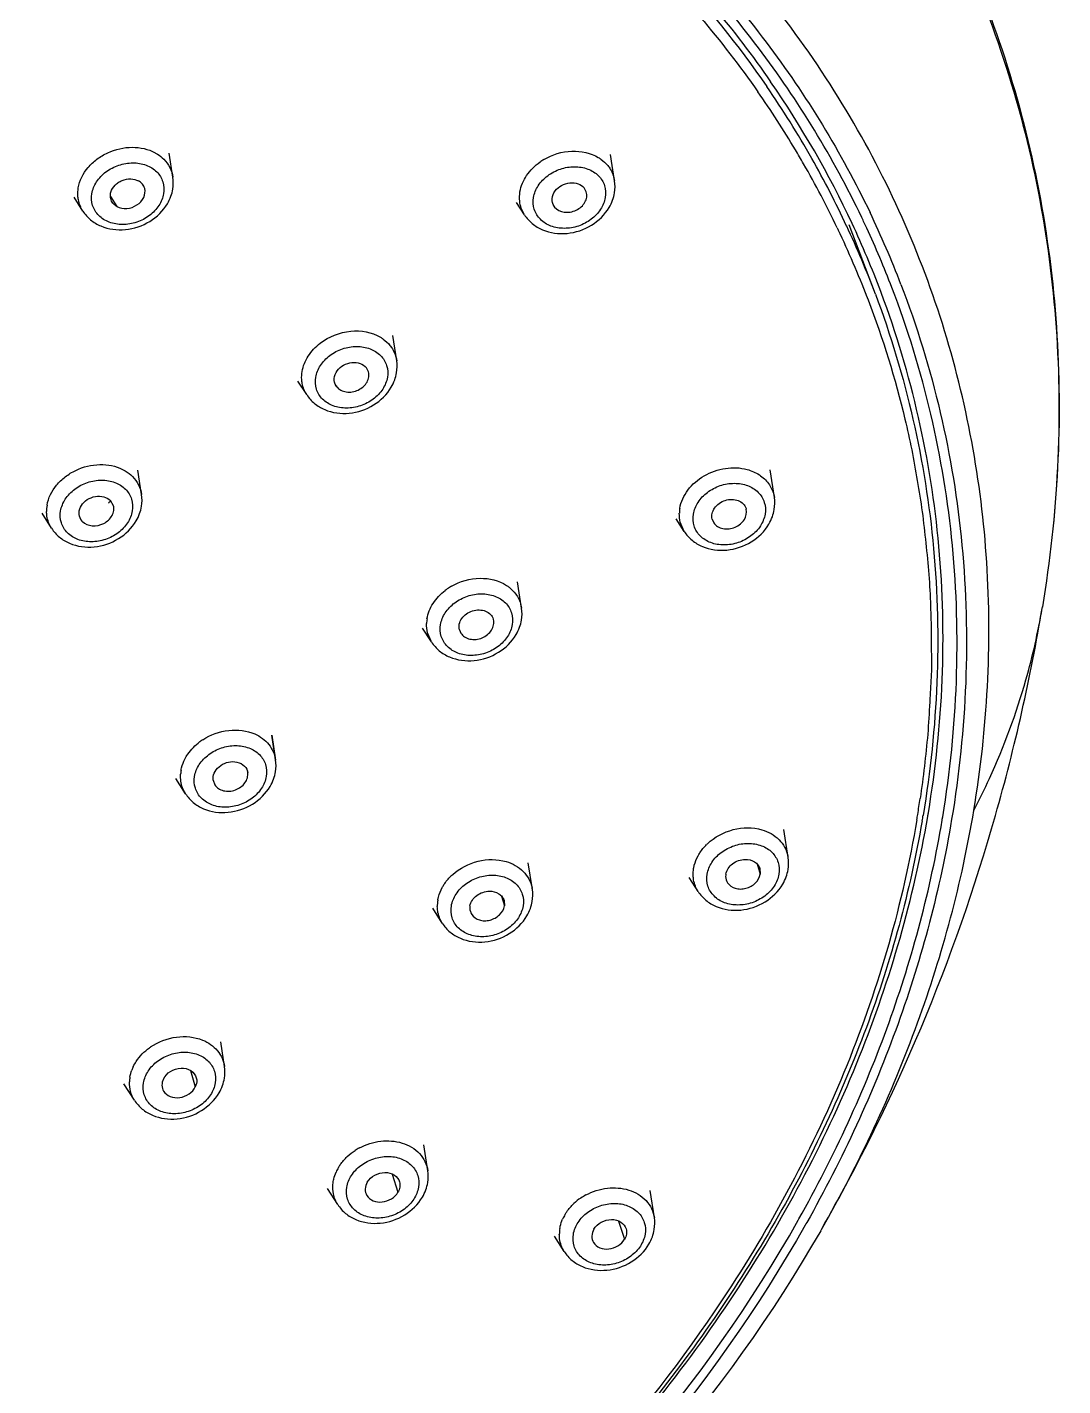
# Model space of a CAD drawing. Extents: x 0 to 3160, y 0 to 2315.
# Drawn here: x 1056.34 to 1082.55, y 1102.21 to 1136.59 of the extents above; entities that cross this region are included whole.
import ezdxf

# ---------------------------------------------------------------- set-up
doc = ezdxf.new("R2010")
doc.units = 0
doc.header["$LTSCALE"] = 3
doc.header["$MEASUREMENT"] = 0
doc.layers.get('0').update_dxf_attribs({"linetype": 'CONTINUOUS'})

msp = doc.modelspace()

# ---------------------------------------------------------------- linework, layer by layer
at = {"color": 7, "linetype": 'Continuous'}
for p, q in [((1060.026, 1132.796), (1059.932, 1133.406)), ((1071.204, 1132.699), (1071.101, 1133.371)), ((1057.747, 1131.938), (1057.525, 1132.286)), ((1070.487, 1132.421), (1070.435, 1132.521)), ((1068.925, 1131.841), (1068.726, 1132.153)), ((1069.687, 1132.039), (1069.672, 1132.06)), ((1077.806, 1129.832), (1077.144, 1131.589)), ((1065.691, 1128.15), (1065.592, 1128.792)), ((1064.975, 1127.868), (1064.922, 1127.971)), ((1063.412, 1127.292), (1063.192, 1127.636)), ((1064.174, 1127.49), (1064.157, 1127.514)), ((1059.235, 1124.767), (1059.14, 1125.381)), ((1075.249, 1124.686), (1075.14, 1125.391)), ((1058.521, 1124.48), (1058.444, 1124.613)), ((1074.532, 1124.409), (1074.536, 1124.395)), ((1056.956, 1123.909), (1056.714, 1124.289)), ((1057.739, 1124.083), (1057.698, 1124.135)), ((1072.969, 1123.829), (1072.763, 1124.152)), ((1073.675, 1124.139), (1073.716, 1124.049)), ((1068.851, 1121.89), (1068.749, 1122.552)), ((1082.031, 1121.92), (1082.031, 1121.917)), ((1068.135, 1121.609), (1068.138, 1121.599)), ((1066.571, 1121.032), (1066.346, 1121.386)), ((1067.277, 1121.343), (1067.315, 1121.256)), ((1062.626, 1118.049), (1062.529, 1118.678)), ((1062.529, 1118.678), (1062.627, 1118.042)), ((1061.911, 1117.764), (1061.919, 1117.727)), ((1060.346, 1117.191), (1060.1, 1117.578)), ((1061.045, 1117.533), (1061.088, 1117.418)), ((1075.598, 1115.575), (1075.49, 1116.283)), ((1069.124, 1114.771), (1069.021, 1115.44)), ((1073.319, 1114.717), (1073.091, 1115.075)), ((1074.882, 1115.296), (1074.891, 1115.156)), ((1068.409, 1114.489), (1068.416, 1114.352)), ((1066.845, 1113.914), (1066.602, 1114.294)), ((1061.333, 1110.292), (1061.237, 1110.917)), ((1059.054, 1109.434), (1058.788, 1109.852)), ((1066.478, 1107.653), (1066.377, 1108.308)), ((1064.199, 1106.795), (1063.939, 1107.203)), ((1072.212, 1106.463), (1072.106, 1107.152)), ((1076.42, 1106.133), (1076.438, 1106.165)), ((1069.932, 1105.606), (1069.682, 1105.998))]:
    msp.add_line(p, q, dxfattribs=at)
at = {"color": 9, "linetype": 'Continuous'}
for p, q in [((1058.45, 1132.309), (1058.611, 1132.052)), ((1069.673, 1132.06), (1069.687, 1132.039)), ((1076.84, 1131.514), (1076.865, 1131.462)), ((1077.95, 1129.874), (1077.94, 1129.902)), ((1077.595, 1129.762), (1077.6, 1129.749)), ((1077.6, 1129.749), (1077.622, 1129.692)), ((1064.157, 1127.515), (1064.174, 1127.49)), ((1075.233, 1124.765), (1075.249, 1124.686)), ((1074.532, 1124.41), (1074.536, 1124.395)), ((1072.969, 1123.829), (1072.868, 1124.062)), ((1068.835, 1121.968), (1068.851, 1121.89)), ((1082.025, 1121.885), (1082.031, 1121.92)), ((1066.571, 1121.032), (1066.47, 1121.265)), ((1061.909, 1117.763), (1061.919, 1117.727)), ((1079.495, 1116.519), (1079.499, 1116.545)), ((1079.499, 1116.545), (1079.51, 1116.611)), ((1074.809, 1115.415), (1074.891, 1115.156)), ((1068.343, 1114.598), (1068.416, 1114.352)), ((1060.473, 1110.184), (1060.594, 1109.776)), ((1065.578, 1107.564), (1065.723, 1107.106)), ((1075.851, 1106.398), (1075.869, 1106.431)), ((1071.305, 1106.379), (1071.456, 1105.916)), ((1076.048, 1106.305), (1076.031, 1106.276)), ((1076.066, 1106.338), (1076.048, 1106.305))]:
    msp.add_line(p, q, dxfattribs=at)
for centre, radius, start, end in [((1054.545, 1120.789), 24.743, 30.8749, 34.9352), ((1054.63, 1121.027), 24.798, 29.5859, 34.5406), ((1070.167, 1131.974), 1.474, 120.7279, 125.2169), ((1055.02, 1121.08), 24.186, 29.8897, 30.8608), ((1054.966, 1121.223), 24.408, 25.0512, 29.5762), ((1054.841, 1120.982), 24.39, 25.5847, 29.8803), ((1055.385, 1121.225), 24.709, 21.0072, 25.5923), ((1055.085, 1121.28), 24.277, 20.6262, 25.048), ((1055.302, 1121.192), 24.554, 24.8309, 25.524), ((1055.188, 1121.144), 24.007, 21.0373, 25.455), ((1055.313, 1121.198), 24.542, 21.0237, 24.8301), ((1057.715, 1124.347), 0.886, 170.4965, 181.1004), ((1057.264, 1125.837), 1.714, 311.3288, 313.8217), ((1073.737, 1124.266), 0.894, 170.5051, 178.1961), ((1067.808, 1121.173), 1.464, 122.4057, 127.3341), ((1067.819, 1121.157), 1.484, 120.0501, 122.4139), ((1067.339, 1121.469), 0.894, 170.5051, 178.1961), ((1065.396, 1124.698), 16.865, 344.0959, 350.4019), ((1061.578, 1117.339), 1.456, 123.1976, 126.518), ((1061.12, 1117.628), 0.9, 170.5185, 176.2617), ((1050.897, 1121.184), 28.341, 350.8282, 351.6542), ((1052.175, 1120.98), 27.047, 350.539, 350.8237), ((1051.675, 1121.289), 27.85, 350.342, 350.5384), ((1074.482, 1114.947), 1.348, 133.4318, 134.6607), ((1074.796, 1115.452), 0.812, 8.6974, 11.8963), ((1068.016, 1114.134), 1.361, 131.9063, 134.6546), ((1068.321, 1114.648), 0.812, 8.6974, 11.8963), ((1067.603, 1114.352), 0.885, 170.5021, 181.0769), ((1060.283, 1109.586), 1.452, 124.4345, 125.7747), ((1059.976, 1109.829), 1.056, 154.4171, 159.5834), ((1059.819, 1109.872), 0.892, 170.516, 178.3585), ((1065.451, 1106.912), 1.493, 118.2234, 122.8082), ((1065.168, 1107.168), 1.107, 149.4242, 156.096), ((1071.143, 1105.782), 1.421, 123.9073, 133.0625), ((1071.183, 1105.725), 1.49, 118.2202, 123.9523), ((1070.902, 1105.979), 1.107, 149.4246, 156.0962), ((1070.693, 1106.044), 0.887, 170.5072, 180.2012)]:
    msp.add_arc(centre, radius, start, end, dxfattribs=at)
at = {"color": 7, "linetype": 'Continuous'}
for centre, radius, start, end in [((1054.906, 1121.189), 24.628, 25.0551, 34.6996), ((1058.916, 1132.697), 1.128, 329.4741, 339.948), ((1070.094, 1132.6), 1.128, 329.4741, 339.948), ((1055.255, 1121.363), 24.239, 20.6268, 25.0323), ((1064.581, 1128.051), 1.128, 329.4741, 339.948), ((1058.124, 1124.668), 1.128, 329.4741, 339.948), ((1074.138, 1124.588), 1.128, 329.4741, 339.948), ((1034.481, 1129.845), 48.206, 344.1083, 350.5348), ((1067.74, 1121.791), 1.128, 329.4741, 339.948), ((1061.515, 1117.95), 1.128, 329.4741, 339.948), ((1035.731, 1129.447), 46.895, 330.2337, 344.1572), ((1051.564, 1121.22), 27.828, 350.2403, 350.5384), ((1074.488, 1115.476), 1.128, 329.4741, 339.948), ((1068.014, 1114.673), 1.128, 329.4741, 339.948), ((1060.222, 1110.193), 1.128, 329.4741, 339.948), ((1065.368, 1107.554), 1.128, 329.4741, 339.948), ((1071.101, 1106.365), 1.128, 329.4741, 339.948)]:
    msp.add_arc(centre, radius, start, end, dxfattribs=at)
at = {"color": 9, "linetype": 'Continuous'}
for points, knots in [([(1080.296, 1116.772), (1080.641, 1118.84), (1080.874, 1123.019), (1079.743, 1129.155), (1077.164, 1134.812), (1073.249, 1139.751), (1068.169, 1143.779), (1062.133, 1146.75), (1055.378, 1148.564), (1048.161, 1149.163), (1040.751, 1148.529), (1031.02, 1146.091), (1021.997, 1141.397), (1014.632, 1134.858), (1010.209, 1129.287), (1007.027, 1123.226), (1005.796, 1118.916), (1005.438, 1116.771)], [0, 0, 0, 0, 0.057279, 0.113229, 0.168926, 0.225491, 0.283876, 0.344681, 0.408101, 0.473925, 0.541618, 0.610414, 0.747275, 0.814026, 0.878586, 0.940574, 1, 1, 1, 1]), ([(1006.207, 1116.77), (1006.515, 1118.528), (1007.481, 1122.055), (1009.858, 1127.094), (1013.119, 1131.844), (1018.577, 1137.678), (1027.075, 1143.55), (1038.765, 1147.706), (1050.911, 1148.663), (1060.597, 1146.621), (1067.305, 1143.321), (1071.613, 1140.155), (1075.152, 1136.343), (1076.942, 1133.417), (1077.67, 1131.898)], [0, 0, 0, 0, 0.058256, 0.118591, 0.181072, 0.245532, 0.378538, 0.513692, 0.646024, 0.771485, 0.831227, 0.888946, 0.945009, 1, 1, 1, 1]), ([(1077.46, 1131.773), (1076.738, 1133.285), (1074.961, 1136.196), (1071.445, 1139.991), (1067.161, 1143.142), (1060.491, 1146.427), (1050.857, 1148.458), (1038.776, 1147.504), (1027.151, 1143.365), (1018.703, 1137.518), (1013.282, 1131.711), (1010.045, 1126.984), (1007.689, 1121.969), (1006.736, 1118.461), (1006.433, 1116.712)], [0, 0, 0, 0, 0.054994, 0.111057, 0.168777, 0.228521, 0.353993, 0.486343, 0.621509, 0.754513, 0.818966, 0.881436, 0.941758, 1, 1, 1, 1]), ([(1045.755, 1147.684), (1048.726, 1147.846), (1054.587, 1147.562), (1061.569, 1145.582), (1066.521, 1143.074), (1069.825, 1140.802), (1072.709, 1138.149), (1074.334, 1136.138), (1075.056, 1135.087)], [0, 0, 0, 0, 0.268409, 0.524543, 0.647787, 0.767816, 0.885019, 1, 1, 1, 1]), ([(1007.058, 1116.534), (1007.331, 1118.167), (1008.184, 1121.443), (1010.292, 1126.148), (1013.192, 1130.614), (1018.067, 1136.16), (1025.718, 1141.895), (1036.382, 1146.289), (1047.674, 1147.9), (1056.916, 1146.749), (1063.57, 1144.315), (1067.998, 1141.832), (1071.819, 1138.726), (1073.92, 1136.26), (1074.829, 1134.958)], [0, 0, 0, 0, 0.057753, 0.117461, 0.179204, 0.242865, 0.374388, 0.508704, 0.641328, 0.768271, 0.829003, 0.887713, 0.944583, 1, 1, 1, 1]), ([(1073.639, 1147.421), (1075.328, 1145.805), (1078.319, 1142.197), (1081.328, 1135.864), (1082.669, 1128.96), (1082.419, 1124.249), (1082.031, 1121.921)], [0, 0, 0, 0, 0.251318, 0.4983, 0.746183, 1, 1, 1, 1]), ([(1057.632, 1132.523), (1057.663, 1132.71), (1057.805, 1132.987), (1058.099, 1133.26), (1058.465, 1133.477), (1058.982, 1133.597), (1059.401, 1133.507), (1059.574, 1133.413)], [0, 0, 0, 0, 0.234828, 0.362618, 0.49438, 0.756396, 1, 1, 1, 1]), ([(1059.574, 1133.413), (1059.595, 1133.402), (1059.674, 1133.356), (1059.746, 1133.298), (1059.794, 1133.25)], [0, 0, 0, 0, 0.254839, 1, 1, 1, 1]), ([(1059.794, 1133.25), (1059.856, 1133.188), (1059.96, 1133.047), (1060.013, 1132.88), (1060.026, 1132.796)], [0, 0, 0, 0, 0.50306, 1, 1, 1, 1]), ([(1069.414, 1133.242), (1069.627, 1133.368), (1070.101, 1133.515), (1070.597, 1133.411), (1070.793, 1133.293)], [0, 0, 0, 0, 0.519227, 1, 1, 1, 1]), ([(1070.793, 1133.293), (1070.816, 1133.279), (1070.904, 1133.221), (1070.983, 1133.148), (1071.032, 1133.087)], [0, 0, 0, 0, 0.256173, 1, 1, 1, 1]), ([(1057.975, 1132.377), (1057.993, 1132.482), (1058.082, 1132.695), (1058.326, 1132.947), (1058.649, 1133.115), (1059.006, 1133.177), (1059.349, 1133.121), (1059.629, 1132.951), (1059.796, 1132.683), (1059.807, 1132.475), (1059.79, 1132.377)], [0, 0, 0, 0, 0.121325, 0.252676, 0.390138, 0.526787, 0.656072, 0.775106, 0.887036, 1, 1, 1, 1]), ([(1068.81, 1132.426), (1068.835, 1132.572), (1068.961, 1132.865), (1069.186, 1133.086), (1069.317, 1133.179)], [0, 0, 0, 0, 0.479479, 1, 1, 1, 1]), ([(1069.154, 1132.28), (1069.171, 1132.386), (1069.26, 1132.598), (1069.504, 1132.85), (1069.827, 1133.019), (1070.184, 1133.08), (1070.527, 1133.024), (1070.807, 1132.854), (1070.974, 1132.586), (1070.985, 1132.378), (1070.968, 1132.28)], [0, 0, 0, 0, 0.121325, 0.252677, 0.39014, 0.526788, 0.656071, 0.775106, 0.887034, 1, 1, 1, 1]), ([(1071.032, 1133.087), (1071.055, 1133.059), (1071.137, 1132.943), (1071.188, 1132.804), (1071.204, 1132.699)], [0, 0, 0, 0, 0.252664, 1, 1, 1, 1]), ([(1057.747, 1131.938), (1057.692, 1132.024), (1057.64, 1132.155), (1057.624, 1132.291), (1057.622, 1132.325)], [0, 0, 0, 0, 0.747329, 1, 1, 1, 1]), ([(1059.79, 1132.377), (1059.773, 1132.271), (1059.684, 1132.058), (1059.44, 1131.806), (1059.117, 1131.638), (1058.76, 1131.577), (1058.417, 1131.632), (1058.137, 1131.803), (1057.97, 1132.071), (1057.959, 1132.278), (1057.975, 1132.377)], [0, 0, 0, 0, 0.121325, 0.252676, 0.390138, 0.526787, 0.656072, 0.775106, 0.887036, 1, 1, 1, 1]), ([(1070.968, 1132.28), (1070.951, 1132.174), (1070.862, 1131.961), (1070.618, 1131.709), (1070.295, 1131.541), (1069.938, 1131.48), (1069.595, 1131.535), (1069.315, 1131.706), (1069.148, 1131.974), (1069.137, 1132.182), (1069.154, 1132.28)], [0, 0, 0, 0, 0.121325, 0.252677, 0.39014, 0.526788, 0.656071, 0.775106, 0.887034, 1, 1, 1, 1]), ([(1079.146, 1116.711), (1079.516, 1118.93), (1079.715, 1123.424), (1078.721, 1127.819), (1077.95, 1129.874)], [0, 0, 0, 0, 0.506011, 1, 1, 1, 1]), ([(1079.51, 1116.611), (1079.881, 1118.87), (1080.067, 1123.448), (1079.023, 1127.916), (1078.222, 1130.002)], [0, 0, 0, 0, 0.505969, 1, 1, 1, 1]), ([(1078.452, 1130.082), (1079.262, 1127.973), (1080.313, 1123.455), (1080.115, 1118.828), (1079.735, 1116.545)], [0, 0, 0, 0, 0.493978, 1, 1, 1, 1]), ([(1077.622, 1129.692), (1077.997, 1128.708), (1078.385, 1127.443), (1078.73, 1125.898), (1078.865, 1125.115), (1078.998, 1124.329), (1079.079, 1123.536), (1079.167, 1122.74), (1079.196, 1122.072), (1079.214, 1121.536), (1079.22, 1121.133), (1079.219, 1120.73), (1079.229, 1120.326), (1079.202, 1119.921), (1079.173, 1119.378), (1079.136, 1118.699), (1079.046, 1117.885), (1078.978, 1117.342), (1078.938, 1117.071)], [0, 0, 0, 0, 0.246402, 0.308217, 0.370227, 0.432205, 0.494508, 0.55673, 0.619368, 0.650747, 0.682189, 0.71363, 0.744991, 0.776775, 0.808545, 0.871986, 0.935879, 1, 1, 1, 1]), ([(1063.756, 1128.594), (1063.975, 1128.762), (1064.495, 1128.972), (1065.06, 1128.876), (1065.28, 1128.744)], [0, 0, 0, 0, 0.517766, 1, 1, 1, 1]), ([(1063.297, 1127.876), (1063.32, 1128.013), (1063.433, 1128.289), (1063.637, 1128.503), (1063.756, 1128.594)], [0, 0, 0, 0, 0.480365, 1, 1, 1, 1]), ([(1063.64, 1127.73), (1063.658, 1127.836), (1063.747, 1128.049), (1063.991, 1128.301), (1064.314, 1128.469), (1064.671, 1128.53), (1065.013, 1128.475), (1065.294, 1128.304), (1065.461, 1128.036), (1065.471, 1127.829), (1065.455, 1127.73)], [0, 0, 0, 0, 0.121325, 0.252677, 0.39014, 0.526788, 0.656071, 0.775106, 0.887034, 1, 1, 1, 1]), ([(1065.28, 1128.744), (1065.303, 1128.73), (1065.391, 1128.671), (1065.469, 1128.598), (1065.519, 1128.537)], [0, 0, 0, 0, 0.256173, 1, 1, 1, 1]), ([(1065.519, 1128.537), (1065.541, 1128.509), (1065.624, 1128.393), (1065.675, 1128.255), (1065.691, 1128.15)], [0, 0, 0, 0, 0.252664, 1, 1, 1, 1]), ([(1063.412, 1127.292), (1063.358, 1127.377), (1063.306, 1127.506), (1063.289, 1127.64), (1063.287, 1127.674)], [0, 0, 0, 0, 0.747601, 1, 1, 1, 1]), ([(1065.455, 1127.73), (1065.437, 1127.625), (1065.349, 1127.412), (1065.104, 1127.16), (1064.782, 1126.992), (1064.425, 1126.931), (1064.082, 1126.986), (1063.802, 1127.157), (1063.635, 1127.425), (1063.624, 1127.632), (1063.64, 1127.73)], [0, 0, 0, 0, 0.121325, 0.252677, 0.39014, 0.526788, 0.656071, 0.775106, 0.887034, 1, 1, 1, 1]), ([(1056.841, 1124.494), (1056.872, 1124.678), (1057.01, 1124.951), (1057.296, 1125.222), (1057.654, 1125.44), (1058.162, 1125.566), (1058.577, 1125.487), (1058.751, 1125.4)], [0, 0, 0, 0, 0.234368, 0.361784, 0.493225, 0.755275, 1, 1, 1, 1]), ([(1058.751, 1125.4), (1058.775, 1125.389), (1058.866, 1125.339), (1058.949, 1125.275), (1059.003, 1125.221)], [0, 0, 0, 0, 0.256351, 1, 1, 1, 1]), ([(1072.855, 1124.413), (1072.882, 1124.579), (1073.039, 1124.912), (1073.462, 1125.271), (1073.997, 1125.46), (1074.381, 1125.446), (1074.557, 1125.398)], [0, 0, 0, 0, 0.232293, 0.486175, 0.748356, 1, 1, 1, 1]), ([(1074.557, 1125.398), (1074.667, 1125.369), (1074.872, 1125.281), (1075.038, 1125.129), (1075.1, 1125.043)], [0, 0, 0, 0, 0.515743, 1, 1, 1, 1]), ([(1057.184, 1124.348), (1057.202, 1124.453), (1057.291, 1124.666), (1057.535, 1124.918), (1057.858, 1125.086), (1058.215, 1125.148), (1058.557, 1125.092), (1058.837, 1124.922), (1059.004, 1124.654), (1059.015, 1124.446), (1058.999, 1124.348)], [0, 0, 0, 0, 0.121325, 0.252677, 0.39014, 0.526788, 0.656071, 0.775106, 0.887034, 1, 1, 1, 1]), ([(1059.003, 1125.221), (1059.064, 1125.159), (1059.168, 1125.018), (1059.222, 1124.851), (1059.235, 1124.767)], [0, 0, 0, 0, 0.503052, 1, 1, 1, 1]), ([(1073.198, 1124.267), (1073.216, 1124.373), (1073.304, 1124.586), (1073.549, 1124.838), (1073.871, 1125.006), (1074.228, 1125.067), (1074.571, 1125.012), (1074.851, 1124.841), (1075.018, 1124.573), (1075.029, 1124.366), (1075.013, 1124.267)], [0, 0, 0, 0, 0.121325, 0.252677, 0.39014, 0.526788, 0.656071, 0.775106, 0.887034, 1, 1, 1, 1]), ([(1056.956, 1123.909), (1056.896, 1124.002), (1056.842, 1124.146), (1056.83, 1124.293), (1056.829, 1124.33)], [0, 0, 0, 0, 0.746671, 1, 1, 1, 1]), ([(1058.999, 1124.348), (1058.981, 1124.242), (1058.893, 1124.029), (1058.648, 1123.777), (1058.325, 1123.609), (1057.968, 1123.548), (1057.626, 1123.603), (1057.346, 1123.774), (1057.179, 1124.042), (1057.168, 1124.249), (1057.184, 1124.348)], [0, 0, 0, 0, 0.121325, 0.252677, 0.39014, 0.526788, 0.656071, 0.775106, 0.887034, 1, 1, 1, 1]), ([(1075.013, 1124.267), (1074.995, 1124.162), (1074.906, 1123.949), (1074.662, 1123.697), (1074.339, 1123.529), (1073.982, 1123.467), (1073.64, 1123.523), (1073.359, 1123.694), (1073.192, 1123.962), (1073.182, 1124.169), (1073.198, 1124.267)], [0, 0, 0, 0, 0.121325, 0.252677, 0.39014, 0.526788, 0.656071, 0.775106, 0.887034, 1, 1, 1, 1]), ([(1067.076, 1122.441), (1067.293, 1122.567), (1067.776, 1122.709), (1068.277, 1122.591), (1068.47, 1122.465)], [0, 0, 0, 0, 0.520543, 1, 1, 1, 1]), ([(1066.457, 1121.617), (1066.48, 1121.754), (1066.594, 1122.032), (1066.8, 1122.246), (1066.92, 1122.338)], [0, 0, 0, 0, 0.480287, 1, 1, 1, 1]), ([(1066.8, 1121.471), (1066.818, 1121.576), (1066.906, 1121.789), (1067.151, 1122.041), (1067.473, 1122.209), (1067.83, 1122.271), (1068.173, 1122.215), (1068.453, 1122.045), (1068.62, 1121.776), (1068.631, 1121.569), (1068.615, 1121.471)], [0, 0, 0, 0, 0.121325, 0.252677, 0.39014, 0.526788, 0.656071, 0.775106, 0.887034, 1, 1, 1, 1]), ([(1068.47, 1122.465), (1068.493, 1122.45), (1068.579, 1122.388), (1068.655, 1122.31), (1068.702, 1122.246)], [0, 0, 0, 0, 0.255637, 1, 1, 1, 1]), ([(1068.615, 1121.471), (1068.597, 1121.365), (1068.508, 1121.152), (1068.264, 1120.9), (1067.941, 1120.732), (1067.584, 1120.671), (1067.242, 1120.726), (1066.961, 1120.897), (1066.794, 1121.165), (1066.784, 1121.372), (1066.8, 1121.471)], [0, 0, 0, 0, 0.121325, 0.252677, 0.39014, 0.526788, 0.656071, 0.775106, 0.887034, 1, 1, 1, 1]), ([(1080.296, 1116.771), (1080.435, 1117.037), (1080.957, 1118.104), (1081.373, 1119.223), (1081.616, 1120.076)], [0, 0, 0, 0, 0.253263, 1, 1, 1, 1]), ([(1060.781, 1118.558), (1060.977, 1118.686), (1061.42, 1118.848), (1061.895, 1118.793), (1062.097, 1118.704)], [0, 0, 0, 0, 0.51451, 1, 1, 1, 1]), ([(1060.33, 1118.068), (1060.351, 1118.11), (1060.451, 1118.279), (1060.593, 1118.421), (1060.712, 1118.51)], [0, 0, 0, 0, 0.241999, 1, 1, 1, 1]), ([(1062.097, 1118.704), (1062.233, 1118.644), (1062.48, 1118.468), (1062.604, 1118.189), (1062.626, 1118.049)], [0, 0, 0, 0, 0.513144, 1, 1, 1, 1]), ([(1060.575, 1117.63), (1060.593, 1117.736), (1060.681, 1117.949), (1060.926, 1118.201), (1061.248, 1118.369), (1061.605, 1118.43), (1061.948, 1118.375), (1062.228, 1118.204), (1062.395, 1117.936), (1062.406, 1117.728), (1062.39, 1117.63)], [0, 0, 0, 0, 0.121325, 0.252677, 0.39014, 0.526788, 0.656071, 0.775106, 0.887034, 1, 1, 1, 1]), ([(1060.232, 1117.776), (1060.236, 1117.801), (1060.257, 1117.902), (1060.294, 1117.999), (1060.33, 1118.068)], [0, 0, 0, 0, 0.244244, 1, 1, 1, 1]), ([(1062.39, 1117.63), (1062.372, 1117.524), (1062.283, 1117.312), (1062.039, 1117.06), (1061.716, 1116.891), (1061.359, 1116.83), (1061.017, 1116.886), (1060.736, 1117.056), (1060.569, 1117.324), (1060.559, 1117.532), (1060.575, 1117.63)], [0, 0, 0, 0, 0.121325, 0.252677, 0.39014, 0.526788, 0.656071, 0.775106, 0.887034, 1, 1, 1, 1]), ([(1076.438, 1106.165), (1077.393, 1107.834), (1079.008, 1111.27), (1079.991, 1114.941), (1080.296, 1116.771)], [0, 0, 0, 0, 0.508985, 1, 1, 1, 1]), ([(1037.694, 1085.534), (1042.506, 1085.534), (1052.213, 1087.188), (1063.06, 1092.83), (1070.195, 1099.144), (1074.482, 1104.524), (1077.573, 1110.378), (1078.777, 1114.544), (1079.13, 1116.617)], [0, 0, 0, 0, 0.258775, 0.519132, 0.646124, 0.768949, 0.886903, 1, 1, 1, 1]), ([(1078.854, 1116.534), (1078.5, 1114.414), (1077.267, 1110.153), (1075.173, 1106.253), (1073.931, 1104.383)], [0, 0, 0, 0, 0.489139, 1, 1, 1, 1]), ([(1075.869, 1106.431), (1076.763, 1108.021), (1078.276, 1111.294), (1079.203, 1114.781), (1079.495, 1116.519)], [0, 0, 0, 0, 0.50872, 1, 1, 1, 1]), ([(1079.735, 1116.545), (1079.442, 1114.787), (1078.505, 1111.257), (1076.972, 1107.947), (1076.066, 1106.338)], [0, 0, 0, 0, 0.491232, 1, 1, 1, 1]), ([(1073.554, 1115.926), (1073.735, 1116.097), (1074.185, 1116.341), (1074.701, 1116.348), (1074.933, 1116.28)], [0, 0, 0, 0, 0.507009, 1, 1, 1, 1]), ([(1074.933, 1116.28), (1075.093, 1116.233), (1075.391, 1116.072), (1075.558, 1115.772), (1075.59, 1115.619)], [0, 0, 0, 0, 0.518134, 1, 1, 1, 1]), ([(1073.316, 1115.619), (1073.33, 1115.645), (1073.392, 1115.749), (1073.469, 1115.842), (1073.534, 1115.906)], [0, 0, 0, 0, 0.244628, 1, 1, 1, 1]), ([(1073.548, 1115.156), (1073.565, 1115.262), (1073.654, 1115.474), (1073.898, 1115.726), (1074.221, 1115.894), (1074.578, 1115.956), (1074.921, 1115.9), (1075.201, 1115.73), (1075.368, 1115.462), (1075.379, 1115.254), (1075.363, 1115.156)], [0, 0, 0, 0, 0.121325, 0.252677, 0.39014, 0.526788, 0.656071, 0.775106, 0.887034, 1, 1, 1, 1]), ([(1067.107, 1115.147), (1067.287, 1115.309), (1067.73, 1115.539), (1068.232, 1115.542), (1068.458, 1115.476)], [0, 0, 0, 0, 0.507609, 1, 1, 1, 1]), ([(1068.458, 1115.476), (1068.619, 1115.429), (1068.917, 1115.269), (1069.084, 1114.968), (1069.116, 1114.816)], [0, 0, 0, 0, 0.518134, 1, 1, 1, 1]), ([(1073.205, 1115.302), (1073.209, 1115.329), (1073.233, 1115.439), (1073.275, 1115.545), (1073.316, 1115.619)], [0, 0, 0, 0, 0.243678, 1, 1, 1, 1]), ([(1066.842, 1114.816), (1066.856, 1114.842), (1066.917, 1114.945), (1066.995, 1115.039), (1067.059, 1115.103)], [0, 0, 0, 0, 0.244628, 1, 1, 1, 1]), ([(1067.073, 1114.352), (1067.091, 1114.458), (1067.18, 1114.671), (1067.424, 1114.923), (1067.747, 1115.091), (1068.104, 1115.152), (1068.446, 1115.097), (1068.727, 1114.926), (1068.894, 1114.658), (1068.904, 1114.451), (1068.888, 1114.352)], [0, 0, 0, 0, 0.121325, 0.252677, 0.39014, 0.526788, 0.656071, 0.775106, 0.887034, 1, 1, 1, 1]), ([(1073.319, 1114.717), (1073.263, 1114.805), (1073.211, 1114.939), (1073.195, 1115.078), (1073.194, 1115.113)], [0, 0, 0, 0, 0.747094, 1, 1, 1, 1]), ([(1075.363, 1115.156), (1075.345, 1115.05), (1075.256, 1114.837), (1075.012, 1114.585), (1074.689, 1114.417), (1074.332, 1114.356), (1073.989, 1114.411), (1073.709, 1114.582), (1073.542, 1114.85), (1073.531, 1115.057), (1073.548, 1115.156)], [0, 0, 0, 0, 0.121325, 0.252677, 0.39014, 0.526788, 0.656071, 0.775106, 0.887034, 1, 1, 1, 1]), ([(1066.73, 1114.498), (1066.735, 1114.525), (1066.758, 1114.635), (1066.801, 1114.741), (1066.842, 1114.816)], [0, 0, 0, 0, 0.243678, 1, 1, 1, 1]), ([(1066.845, 1113.914), (1066.785, 1114.007), (1066.731, 1114.15), (1066.719, 1114.298), (1066.718, 1114.335)], [0, 0, 0, 0, 0.746573, 1, 1, 1, 1]), ([(1068.888, 1114.352), (1068.87, 1114.247), (1068.782, 1114.034), (1068.537, 1113.782), (1068.215, 1113.614), (1067.858, 1113.552), (1067.515, 1113.608), (1067.235, 1113.778), (1067.068, 1114.046), (1067.057, 1114.254), (1067.073, 1114.352)], [0, 0, 0, 0, 0.121325, 0.252677, 0.39014, 0.526788, 0.656071, 0.775106, 0.887034, 1, 1, 1, 1]), ([(1059.462, 1110.783), (1059.655, 1110.915), (1060.096, 1111.087), (1060.572, 1111.042), (1060.778, 1110.958)], [0, 0, 0, 0, 0.513347, 1, 1, 1, 1]), ([(1060.778, 1110.958), (1060.92, 1110.9), (1061.179, 1110.724), (1061.311, 1110.436), (1061.333, 1110.292)], [0, 0, 0, 0, 0.51413, 1, 1, 1, 1]), ([(1059.024, 1110.285), (1059.046, 1110.331), (1059.151, 1110.515), (1059.304, 1110.67), (1059.434, 1110.764)], [0, 0, 0, 0, 0.241006, 1, 1, 1, 1]), ([(1059.282, 1109.873), (1059.3, 1109.979), (1059.389, 1110.192), (1059.633, 1110.444), (1059.956, 1110.612), (1060.313, 1110.673), (1060.655, 1110.618), (1060.935, 1110.447), (1061.103, 1110.179), (1061.113, 1109.972), (1061.097, 1109.873)], [0, 0, 0, 0, 0.121325, 0.252677, 0.39014, 0.526788, 0.656071, 0.775106, 0.887034, 1, 1, 1, 1]), ([(1059.054, 1109.434), (1059.01, 1109.502), (1058.943, 1109.653), (1058.925, 1109.816), (1058.927, 1109.898)], [0, 0, 0, 0, 0.497343, 1, 1, 1, 1]), ([(1061.097, 1109.873), (1061.079, 1109.767), (1060.991, 1109.555), (1060.746, 1109.303), (1060.423, 1109.135), (1060.066, 1109.073), (1059.724, 1109.129), (1059.444, 1109.299), (1059.277, 1109.567), (1059.266, 1109.775), (1059.282, 1109.873)], [0, 0, 0, 0, 0.121325, 0.252677, 0.39014, 0.526788, 0.656071, 0.775106, 0.887034, 1, 1, 1, 1]), ([(1064.745, 1108.228), (1064.912, 1108.317), (1065.274, 1108.433), (1065.656, 1108.406), (1065.829, 1108.353)], [0, 0, 0, 0, 0.511679, 1, 1, 1, 1]), ([(1065.829, 1108.353), (1065.993, 1108.302), (1066.225, 1108.167), (1066.417, 1107.89), (1066.466, 1107.733), (1066.478, 1107.653)], [0, 0, 0, 0, 0.51455, 0.758377, 1, 1, 1, 1]), ([(1064.215, 1107.731), (1064.23, 1107.757), (1064.294, 1107.857), (1064.374, 1107.948), (1064.44, 1108.01)], [0, 0, 0, 0, 0.244119, 1, 1, 1, 1]), ([(1064.427, 1107.234), (1064.445, 1107.34), (1064.534, 1107.552), (1064.778, 1107.804), (1065.101, 1107.972), (1065.458, 1108.034), (1065.8, 1107.978), (1066.081, 1107.808), (1066.248, 1107.54), (1066.258, 1107.332), (1066.242, 1107.234)], [0, 0, 0, 0, 0.121325, 0.252677, 0.39014, 0.526788, 0.656071, 0.775106, 0.887034, 1, 1, 1, 1]), ([(1064.084, 1107.38), (1064.087, 1107.4), (1064.104, 1107.481), (1064.131, 1107.56), (1064.156, 1107.617)], [0, 0, 0, 0, 0.245716, 1, 1, 1, 1]), ([(1064.089, 1107.066), (1064.073, 1107.143), (1064.067, 1107.249), (1064.08, 1107.353), (1064.084, 1107.38)], [0, 0, 0, 0, 0.745801, 1, 1, 1, 1]), ([(1066.242, 1107.234), (1066.224, 1107.128), (1066.136, 1106.915), (1065.891, 1106.663), (1065.569, 1106.495), (1065.212, 1106.434), (1064.869, 1106.489), (1064.589, 1106.66), (1064.422, 1106.928), (1064.411, 1107.135), (1064.427, 1107.234)], [0, 0, 0, 0, 0.121325, 0.252677, 0.39014, 0.526788, 0.656071, 0.775106, 0.887034, 1, 1, 1, 1]), ([(1070.478, 1107.038), (1070.646, 1107.128), (1071.008, 1107.244), (1071.39, 1107.217), (1071.563, 1107.163)], [0, 0, 0, 0, 0.511679, 1, 1, 1, 1]), ([(1071.563, 1107.163), (1071.726, 1107.112), (1071.959, 1106.978), (1072.15, 1106.7), (1072.199, 1106.543), (1072.212, 1106.463)], [0, 0, 0, 0, 0.51455, 0.758377, 1, 1, 1, 1]), ([(1069.948, 1106.542), (1069.963, 1106.567), (1070.028, 1106.668), (1070.107, 1106.758), (1070.173, 1106.82)], [0, 0, 0, 0, 0.244119, 1, 1, 1, 1]), ([(1070.161, 1106.044), (1070.179, 1106.15), (1070.267, 1106.363), (1070.512, 1106.615), (1070.834, 1106.783), (1071.191, 1106.844), (1071.534, 1106.789), (1071.814, 1106.618), (1071.981, 1106.35), (1071.992, 1106.143), (1071.976, 1106.044)], [0, 0, 0, 0, 0.121325, 0.252677, 0.39014, 0.526788, 0.656071, 0.775106, 0.887034, 1, 1, 1, 1]), ([(1069.818, 1106.19), (1069.821, 1106.21), (1069.837, 1106.291), (1069.864, 1106.37), (1069.89, 1106.427)], [0, 0, 0, 0, 0.245716, 1, 1, 1, 1]), ([(1076.031, 1106.276), (1071.278, 1097.876), (1054.81, 1084.874), (1033.851, 1083.842), (1024.752, 1087.05)], [0, 0, 0, 0, 0.500104, 1, 1, 1, 1]), ([(1024.781, 1087.27), (1033.836, 1084.05), (1054.726, 1085.054), (1071.131, 1098.021), (1075.851, 1106.398)], [0, 0, 0, 0, 0.499871, 1, 1, 1, 1]), ([(1069.932, 1105.606), (1069.871, 1105.701), (1069.816, 1105.85), (1069.806, 1106.002), (1069.806, 1106.041)], [0, 0, 0, 0, 0.746296, 1, 1, 1, 1]), ([(1071.976, 1106.044), (1071.958, 1105.939), (1071.869, 1105.726), (1071.625, 1105.474), (1071.302, 1105.306), (1070.945, 1105.244), (1070.603, 1105.3), (1070.322, 1105.47), (1070.155, 1105.738), (1070.145, 1105.946), (1070.161, 1106.044)], [0, 0, 0, 0, 0.121325, 0.252677, 0.39014, 0.526788, 0.656071, 0.775106, 0.887034, 1, 1, 1, 1]), ([(1073.931, 1104.383), (1071.933, 1101.377), (1066.899, 1095.833), (1057.394, 1089.725), (1046.575, 1086.081), (1038.954, 1085.512), (1035.231, 1085.746)], [0, 0, 0, 0, 0.241968, 0.494433, 0.749895, 1, 1, 1, 1])]:
    msp.add_open_spline(points, degree=3, knots=knots, dxfattribs=at)
at = {"color": 7, "linetype": 'Continuous'}
for points, knots in [([(1006.638, 1116.662), (1006.913, 1118.31), (1007.776, 1121.619), (1009.908, 1126.373), (1012.844, 1130.887), (1017.781, 1136.495), (1025.532, 1142.292), (1036.332, 1146.727), (1047.761, 1148.342), (1057.107, 1147.162), (1063.826, 1144.687), (1068.289, 1142.168), (1072.134, 1139.021), (1074.243, 1136.526), (1075.154, 1135.209)], [0, 0, 0, 0, 0.057674, 0.11735, 0.179101, 0.242807, 0.374484, 0.50898, 0.641735, 0.768694, 0.829378, 0.887997, 0.94474, 1, 1, 1, 1]), ([(1073.738, 1147.536), (1075.414, 1145.903), (1078.38, 1142.262), (1081.355, 1135.896), (1082.675, 1128.972), (1082.42, 1124.252), (1082.031, 1121.92)], [0, 0, 0, 0, 0.251042, 0.498265, 0.74639, 1, 1, 1, 1]), ([(1058.459, 1132.419), (1058.477, 1132.483), (1058.534, 1132.575), (1058.644, 1132.662), (1058.774, 1132.73), (1058.952, 1132.766), (1059.095, 1132.733), (1059.155, 1132.701)], [0, 0, 0, 0, 0.238093, 0.366825, 0.498502, 0.758233, 1, 1, 1, 1]), ([(1059.313, 1132.509), (1059.302, 1132.549), (1059.261, 1132.626), (1059.193, 1132.68), (1059.155, 1132.701)], [0, 0, 0, 0, 0.488967, 1, 1, 1, 1]), ([(1069.7, 1132.447), (1069.743, 1132.504), (1069.857, 1132.601), (1070.067, 1132.664), (1070.278, 1132.646), (1070.395, 1132.57), (1070.435, 1132.521)], [0, 0, 0, 0, 0.256589, 0.521759, 0.772983, 1, 1, 1, 1]), ([(1058.491, 1132.162), (1058.467, 1132.198), (1058.435, 1132.285), (1058.446, 1132.376), (1058.459, 1132.419)], [0, 0, 0, 0, 0.491124, 1, 1, 1, 1]), ([(1058.611, 1132.052), (1058.685, 1132.012), (1058.869, 1131.981), (1059.124, 1132.07), (1059.308, 1132.26), (1059.332, 1132.435), (1059.313, 1132.509)], [0, 0, 0, 0, 0.251191, 0.520202, 0.77507, 1, 1, 1, 1]), ([(1069.672, 1132.059), (1069.635, 1132.114), (1069.598, 1132.258), (1069.658, 1132.39), (1069.7, 1132.447)], [0, 0, 0, 0, 0.479292, 1, 1, 1, 1]), ([(1069.687, 1132.039), (1069.745, 1131.968), (1069.938, 1131.876), (1070.193, 1131.925), (1070.365, 1132.039), (1070.46, 1132.155), (1070.507, 1132.288), (1070.5, 1132.38), (1070.487, 1132.422)], [0, 0, 0, 0, 0.237023, 0.504587, 0.639855, 0.76853, 0.88771, 1, 1, 1, 1]), ([(1057.747, 1131.938), (1057.8, 1131.855), (1057.936, 1131.703), (1058.291, 1131.49), (1058.838, 1131.421), (1059.459, 1131.631), (1059.78, 1131.942), (1059.887, 1132.124)], [0, 0, 0, 0, 0.118133, 0.23883, 0.488884, 0.747812, 1, 1, 1, 1]), ([(1058.611, 1132.052), (1058.599, 1132.059), (1058.552, 1132.088), (1058.512, 1132.128), (1058.491, 1132.162)], [0, 0, 0, 0, 0.257542, 1, 1, 1, 1]), ([(1068.925, 1131.841), (1068.978, 1131.758), (1069.114, 1131.606), (1069.469, 1131.393), (1070.016, 1131.324), (1070.637, 1131.534), (1070.958, 1131.846), (1071.065, 1132.027)], [0, 0, 0, 0, 0.118133, 0.23883, 0.488884, 0.747812, 1, 1, 1, 1]), ([(1077.806, 1129.832), (1078.581, 1127.773), (1079.581, 1123.37), (1079.383, 1118.867), (1079.013, 1116.645)], [0, 0, 0, 0, 0.494166, 1, 1, 1, 1]), ([(1064.187, 1127.897), (1064.229, 1127.954), (1064.343, 1128.052), (1064.553, 1128.115), (1064.764, 1128.097), (1064.882, 1128.02), (1064.922, 1127.971)], [0, 0, 0, 0, 0.256589, 0.521759, 0.772983, 1, 1, 1, 1]), ([(1064.156, 1127.514), (1064.121, 1127.568), (1064.086, 1127.71), (1064.145, 1127.841), (1064.187, 1127.897)], [0, 0, 0, 0, 0.479245, 1, 1, 1, 1]), ([(1064.174, 1127.49), (1064.202, 1127.455), (1064.276, 1127.396), (1064.465, 1127.338), (1064.726, 1127.381), (1064.927, 1127.554), (1064.993, 1127.735), (1064.988, 1127.827), (1064.976, 1127.868)], [0, 0, 0, 0, 0.11581, 0.240534, 0.507576, 0.768403, 0.887793, 1, 1, 1, 1]), ([(1063.412, 1127.292), (1063.465, 1127.208), (1063.601, 1127.057), (1063.956, 1126.844), (1064.503, 1126.775), (1065.124, 1126.984), (1065.445, 1127.296), (1065.552, 1127.478)], [0, 0, 0, 0, 0.118133, 0.23883, 0.488884, 0.747812, 1, 1, 1, 1]), ([(1057.711, 1124.485), (1057.748, 1124.545), (1057.854, 1124.649), (1058.059, 1124.726), (1058.273, 1124.724), (1058.399, 1124.658), (1058.444, 1124.613)], [0, 0, 0, 0, 0.251998, 0.5162, 0.769876, 1, 1, 1, 1]), ([(1073.675, 1124.139), (1073.663, 1124.185), (1073.663, 1124.288), (1073.729, 1124.431), (1073.849, 1124.547), (1074.003, 1124.626), (1074.172, 1124.649), (1074.334, 1124.622), (1074.465, 1124.54), (1074.518, 1124.454), (1074.532, 1124.41)], [0, 0, 0, 0, 0.113363, 0.235424, 0.367334, 0.504699, 0.640766, 0.769552, 0.888187, 1, 1, 1, 1]), ([(1057.698, 1124.135), (1057.666, 1124.185), (1057.633, 1124.311), (1057.677, 1124.431), (1057.711, 1124.485)], [0, 0, 0, 0, 0.482432, 1, 1, 1, 1]), ([(1057.739, 1124.083), (1057.802, 1124.02), (1057.993, 1123.945), (1058.237, 1123.999), (1058.401, 1124.112), (1058.491, 1124.224), (1058.536, 1124.351), (1058.532, 1124.44), (1058.521, 1124.48)], [0, 0, 0, 0, 0.239661, 0.50706, 0.641534, 0.769233, 0.888118, 1, 1, 1, 1]), ([(1073.716, 1124.049), (1073.741, 1124.012), (1073.81, 1123.946), (1073.996, 1123.875), (1074.214, 1123.903), (1074.392, 1124.012), (1074.524, 1124.155), (1074.558, 1124.309), (1074.536, 1124.395)], [0, 0, 0, 0, 0.114892, 0.238057, 0.504433, 0.6409, 0.770825, 1, 1, 1, 1]), ([(1056.956, 1123.909), (1057.009, 1123.826), (1057.145, 1123.674), (1057.5, 1123.461), (1058.047, 1123.392), (1058.668, 1123.602), (1058.989, 1123.913), (1059.096, 1124.095)], [0, 0, 0, 0, 0.118133, 0.23883, 0.488884, 0.747812, 1, 1, 1, 1]), ([(1072.969, 1123.829), (1073.022, 1123.745), (1073.158, 1123.594), (1073.514, 1123.381), (1074.061, 1123.311), (1074.681, 1123.521), (1075.003, 1123.833), (1075.11, 1124.015)], [0, 0, 0, 0, 0.118133, 0.23883, 0.488884, 0.747812, 1, 1, 1, 1]), ([(1067.277, 1121.343), (1067.265, 1121.389), (1067.265, 1121.492), (1067.332, 1121.635), (1067.453, 1121.751), (1067.607, 1121.83), (1067.778, 1121.853), (1067.939, 1121.824), (1068.07, 1121.741), (1068.122, 1121.654), (1068.135, 1121.609)], [0, 0, 0, 0, 0.113427, 0.235599, 0.367655, 0.505102, 0.641161, 0.769793, 0.888252, 1, 1, 1, 1]), ([(1067.315, 1121.256), (1067.339, 1121.218), (1067.408, 1121.151), (1067.595, 1121.079), (1067.863, 1121.11), (1068.076, 1121.278), (1068.151, 1121.461), (1068.149, 1121.556), (1068.138, 1121.599)], [0, 0, 0, 0, 0.114451, 0.237423, 0.503272, 0.766373, 0.887065, 1, 1, 1, 1]), ([(1066.571, 1121.032), (1066.624, 1120.949), (1066.76, 1120.797), (1067.116, 1120.584), (1067.663, 1120.515), (1068.283, 1120.725), (1068.605, 1121.036), (1068.712, 1121.218)], [0, 0, 0, 0, 0.118133, 0.23883, 0.488884, 0.747812, 1, 1, 1, 1]), ([(1061.045, 1117.533), (1061.037, 1117.593), (1061.06, 1117.727), (1061.189, 1117.888), (1061.377, 1117.993), (1061.524, 1118.008), (1061.594, 1118.001)], [0, 0, 0, 0, 0.224429, 0.472525, 0.738087, 1, 1, 1, 1]), ([(1061.594, 1118.001), (1061.667, 1117.993), (1061.806, 1117.949), (1061.894, 1117.827), (1061.911, 1117.764)], [0, 0, 0, 0, 0.524841, 1, 1, 1, 1]), ([(1061.088, 1117.418), (1061.111, 1117.382), (1061.176, 1117.316), (1061.308, 1117.26), (1061.458, 1117.25), (1061.658, 1117.293), (1061.832, 1117.417), (1061.918, 1117.591), (1061.925, 1117.684), (1061.919, 1117.727)], [0, 0, 0, 0, 0.113382, 0.234902, 0.365173, 0.501007, 0.764566, 0.886409, 1, 1, 1, 1]), ([(1060.346, 1117.191), (1060.399, 1117.108), (1060.535, 1116.956), (1060.891, 1116.744), (1061.438, 1116.674), (1062.058, 1116.884), (1062.38, 1117.196), (1062.487, 1117.378)], [0, 0, 0, 0, 0.118133, 0.23883, 0.488884, 0.747812, 1, 1, 1, 1]), ([(1078.988, 1116.503), (1078.683, 1114.725), (1077.707, 1111.16), (1075.282, 1106.077), (1071.945, 1101.302), (1066.362, 1095.474), (1059.428, 1090.852), (1051.723, 1087.725), (1043.714, 1085.677), (1035.476, 1085.296), (1027.659, 1086.727), (1022.281, 1088.638), (1017.476, 1091.352), (1013.384, 1094.799), (1010.131, 1098.884), (1008.584, 1101.968), (1007.986, 1103.557)], [0, 0, 0, 0, 0.058488, 0.119074, 0.181828, 0.24657, 0.380028, 0.44792, 0.515606, 0.647511, 0.711057, 0.772479, 0.831744, 0.889073, 0.944932, 1, 1, 1, 1]), ([(1074.02, 1115.156), (1074.037, 1115.258), (1074.142, 1115.406), (1074.338, 1115.506), (1074.453, 1115.53), (1074.511, 1115.53)], [0, 0, 0, 0, 0.474911, 0.737964, 1, 1, 1, 1]), ([(1074.511, 1115.53), (1074.592, 1115.532), (1074.716, 1115.501), (1074.836, 1115.398), (1074.872, 1115.331), (1074.882, 1115.296)], [0, 0, 0, 0, 0.524998, 0.766676, 1, 1, 1, 1]), ([(1074.02, 1115.156), (1074.016, 1115.137), (1074.011, 1115.062), (1074.034, 1114.985), (1074.065, 1114.938)], [0, 0, 0, 0, 0.256357, 1, 1, 1, 1]), ([(1074.065, 1114.938), (1074.108, 1114.872), (1074.223, 1114.798), (1074.393, 1114.775), (1074.576, 1114.8), (1074.78, 1114.91), (1074.877, 1115.073), (1074.891, 1115.156)], [0, 0, 0, 0, 0.229168, 0.357129, 0.491088, 0.757707, 1, 1, 1, 1]), ([(1067.545, 1114.352), (1067.562, 1114.455), (1067.668, 1114.603), (1067.863, 1114.703), (1067.979, 1114.726), (1068.036, 1114.727)], [0, 0, 0, 0, 0.47491, 0.737964, 1, 1, 1, 1]), ([(1068.036, 1114.727), (1068.118, 1114.728), (1068.244, 1114.697), (1068.363, 1114.592), (1068.399, 1114.524), (1068.409, 1114.489)], [0, 0, 0, 0, 0.525019, 0.766589, 1, 1, 1, 1]), ([(1073.319, 1114.717), (1073.372, 1114.634), (1073.508, 1114.482), (1073.863, 1114.269), (1074.41, 1114.2), (1075.031, 1114.41), (1075.352, 1114.721), (1075.46, 1114.903)], [0, 0, 0, 0, 0.118133, 0.23883, 0.488884, 0.747812, 1, 1, 1, 1]), ([(1067.545, 1114.352), (1067.542, 1114.333), (1067.536, 1114.26), (1067.559, 1114.184), (1067.588, 1114.137)], [0, 0, 0, 0, 0.257163, 1, 1, 1, 1]), ([(1067.588, 1114.137), (1067.631, 1114.07), (1067.746, 1113.995), (1067.915, 1113.971), (1068.099, 1113.996), (1068.305, 1114.105), (1068.402, 1114.269), (1068.416, 1114.352)], [0, 0, 0, 0, 0.228837, 0.356747, 0.490752, 0.757512, 1, 1, 1, 1]), ([(1066.845, 1113.914), (1066.898, 1113.83), (1067.034, 1113.678), (1067.389, 1113.466), (1067.936, 1113.396), (1068.557, 1113.606), (1068.878, 1113.918), (1068.985, 1114.1)], [0, 0, 0, 0, 0.118133, 0.23883, 0.488884, 0.747812, 1, 1, 1, 1]), ([(1059.785, 1109.97), (1059.823, 1110.05), (1059.958, 1110.187), (1060.222, 1110.269), (1060.486, 1110.217), (1060.599, 1110.077), (1060.619, 1110.004)], [0, 0, 0, 0, 0.257545, 0.528414, 0.778223, 1, 1, 1, 1]), ([(1059.785, 1109.97), (1059.762, 1109.922), (1059.735, 1109.816), (1059.766, 1109.71), (1059.792, 1109.666)], [0, 0, 0, 0, 0.513865, 1, 1, 1, 1]), ([(1060.619, 1110.004), (1060.624, 1109.986), (1060.637, 1109.909), (1060.619, 1109.829), (1060.594, 1109.776)], [0, 0, 0, 0, 0.243156, 1, 1, 1, 1]), ([(1059.054, 1109.434), (1059.107, 1109.351), (1059.243, 1109.199), (1059.598, 1108.987), (1060.145, 1108.917), (1060.766, 1109.127), (1061.087, 1109.439), (1061.194, 1109.621)], [0, 0, 0, 0, 0.118133, 0.23883, 0.488884, 0.747812, 1, 1, 1, 1]), ([(1059.792, 1109.666), (1059.829, 1109.605), (1059.96, 1109.504), (1060.206, 1109.486), (1060.442, 1109.576), (1060.559, 1109.704), (1060.594, 1109.776)], [0, 0, 0, 0, 0.225688, 0.479557, 0.747048, 1, 1, 1, 1]), ([(1064.947, 1107.362), (1064.99, 1107.436), (1065.128, 1107.561), (1065.385, 1107.628), (1065.637, 1107.572), (1065.744, 1107.437), (1065.763, 1107.367)], [0, 0, 0, 0, 0.260467, 0.530379, 0.778526, 1, 1, 1, 1]), ([(1064.947, 1107.362), (1064.916, 1107.31), (1064.877, 1107.194), (1064.908, 1107.074), (1064.938, 1107.026)], [0, 0, 0, 0, 0.517007, 1, 1, 1, 1]), ([(1064.938, 1107.026), (1064.973, 1106.968), (1065.097, 1106.87), (1065.331, 1106.845), (1065.562, 1106.923), (1065.683, 1107.038), (1065.723, 1107.106)], [0, 0, 0, 0, 0.224974, 0.477042, 0.74407, 1, 1, 1, 1]), ([(1065.763, 1107.367), (1065.775, 1107.325), (1065.779, 1107.232), (1065.746, 1107.146), (1065.723, 1107.106)], [0, 0, 0, 0, 0.48406, 1, 1, 1, 1]), ([(1064.199, 1106.795), (1064.252, 1106.712), (1064.388, 1106.56), (1064.743, 1106.347), (1065.29, 1106.278), (1065.911, 1106.488), (1066.232, 1106.799), (1066.339, 1106.981)], [0, 0, 0, 0, 0.118133, 0.23883, 0.488884, 0.747812, 1, 1, 1, 1]), ([(1070.68, 1106.172), (1070.724, 1106.246), (1070.861, 1106.37), (1071.117, 1106.438), (1071.369, 1106.384), (1071.476, 1106.25), (1071.496, 1106.18)], [0, 0, 0, 0, 0.260299, 0.530108, 0.778426, 1, 1, 1, 1]), ([(1076.42, 1106.133), (1071.574, 1097.689), (1054.972, 1084.604), (1033.863, 1083.497), (1024.652, 1086.652)], [0, 0, 0, 0, 0.5, 1, 1, 1, 1]), ([(1070.68, 1106.172), (1070.65, 1106.12), (1070.612, 1106.003), (1070.643, 1105.882), (1070.673, 1105.835)], [0, 0, 0, 0, 0.517107, 1, 1, 1, 1]), ([(1071.496, 1106.18), (1071.509, 1106.138), (1071.514, 1106.044), (1071.48, 1105.956), (1071.456, 1105.916)], [0, 0, 0, 0, 0.483952, 1, 1, 1, 1]), ([(1069.932, 1105.606), (1069.986, 1105.522), (1070.121, 1105.37), (1070.477, 1105.158), (1071.024, 1105.088), (1071.644, 1105.298), (1071.966, 1105.61), (1072.073, 1105.792)], [0, 0, 0, 0, 0.118133, 0.23883, 0.488884, 0.747812, 1, 1, 1, 1]), ([(1070.673, 1105.835), (1070.709, 1105.776), (1070.832, 1105.68), (1071.067, 1105.656), (1071.296, 1105.734), (1071.417, 1105.849), (1071.456, 1105.916)], [0, 0, 0, 0, 0.225312, 0.477495, 0.744099, 1, 1, 1, 1])]:
    msp.add_open_spline(points, degree=3, knots=knots, dxfattribs=at)
for points in [[(1060.024, 1132.494), (1060.04, 1132.593), (1060.041, 1132.696), (1060.026, 1132.796)], [(1071.202, 1132.397), (1071.218, 1132.496), (1071.22, 1132.599), (1071.204, 1132.699)], [(1059.975, 1132.31), (1059.997, 1132.37), (1060.013, 1132.431), (1060.024, 1132.494)], [(1071.153, 1132.214), (1071.175, 1132.273), (1071.191, 1132.334), (1071.202, 1132.397)], [(1065.688, 1127.847), (1065.705, 1127.947), (1065.706, 1128.05), (1065.691, 1128.15)], [(1065.64, 1127.664), (1065.662, 1127.723), (1065.678, 1127.785), (1065.688, 1127.847)], [(1059.232, 1124.465), (1059.249, 1124.564), (1059.25, 1124.667), (1059.235, 1124.767)], [(1075.246, 1124.384), (1075.263, 1124.484), (1075.264, 1124.587), (1075.249, 1124.686)], [(1059.184, 1124.281), (1059.205, 1124.341), (1059.222, 1124.402), (1059.232, 1124.465)], [(1075.198, 1124.201), (1075.219, 1124.26), (1075.236, 1124.322), (1075.246, 1124.384)], [(1068.848, 1121.588), (1068.865, 1121.687), (1068.866, 1121.79), (1068.851, 1121.89)], [(1068.8, 1121.404), (1068.821, 1121.464), (1068.838, 1121.525), (1068.848, 1121.588)], [(1062.623, 1117.747), (1062.64, 1117.846), (1062.641, 1117.95), (1062.626, 1118.049)], [(1062.575, 1117.564), (1062.596, 1117.623), (1062.613, 1117.685), (1062.623, 1117.747)], [(1075.596, 1115.273), (1075.612, 1115.372), (1075.614, 1115.475), (1075.598, 1115.575)], [(1075.547, 1115.089), (1075.569, 1115.149), (1075.586, 1115.21), (1075.596, 1115.273)], [(1069.121, 1114.469), (1069.138, 1114.569), (1069.139, 1114.672), (1069.124, 1114.771)], [(1069.073, 1114.286), (1069.095, 1114.345), (1069.111, 1114.407), (1069.121, 1114.469)], [(1061.33, 1109.99), (1061.347, 1110.089), (1061.348, 1110.193), (1061.333, 1110.292)], [(1061.282, 1109.807), (1061.303, 1109.866), (1061.32, 1109.928), (1061.33, 1109.99)], [(1066.475, 1107.351), (1066.492, 1107.45), (1066.493, 1107.553), (1066.478, 1107.653)], [(1066.427, 1107.167), (1066.449, 1107.227), (1066.465, 1107.288), (1066.475, 1107.351)], [(1072.209, 1106.161), (1072.226, 1106.261), (1072.227, 1106.364), (1072.212, 1106.463)], [(1072.161, 1105.978), (1072.182, 1106.037), (1072.199, 1106.099), (1072.209, 1106.161)]]:
    msp.add_open_spline(points, degree=3, dxfattribs=at)
at = {"color": 9, "linetype": 'Continuous'}
for points in [[(1057.622, 1132.325), (1057.618, 1132.391), (1057.621, 1132.458), (1057.632, 1132.523)], [(1068.803, 1132.189), (1068.795, 1132.267), (1068.797, 1132.348), (1068.81, 1132.426)], [(1068.925, 1131.841), (1068.859, 1131.945), (1068.816, 1132.067), (1068.803, 1132.189)], [(1063.287, 1127.674), (1063.282, 1127.741), (1063.286, 1127.81), (1063.297, 1127.876)], [(1075.1, 1125.043), (1075.161, 1124.96), (1075.207, 1124.864), (1075.233, 1124.765)], [(1072.868, 1124.062), (1072.849, 1124.137), (1072.841, 1124.216), (1072.843, 1124.294)], [(1068.702, 1122.246), (1068.763, 1122.164), (1068.809, 1122.068), (1068.835, 1121.968)], [(1066.47, 1121.265), (1066.451, 1121.34), (1066.443, 1121.419), (1066.445, 1121.497)], [(1060.228, 1117.51), (1060.22, 1117.568), (1060.218, 1117.628), (1060.221, 1117.686)], [(1060.346, 1117.191), (1060.286, 1117.287), (1060.244, 1117.398), (1060.228, 1117.51)], [(1073.194, 1115.113), (1073.19, 1115.176), (1073.194, 1115.24), (1073.205, 1115.302)], [(1058.939, 1110.019), (1058.949, 1110.08), (1058.965, 1110.14), (1058.987, 1110.198)], [(1064.44, 1108.01), (1064.502, 1108.068), (1064.57, 1108.121), (1064.642, 1108.167)], [(1064.199, 1106.795), (1064.146, 1106.877), (1064.109, 1106.971), (1064.089, 1107.066)]]:
    msp.add_open_spline(points, degree=3, dxfattribs=at)

doc.saveas('drawing.dxf')
